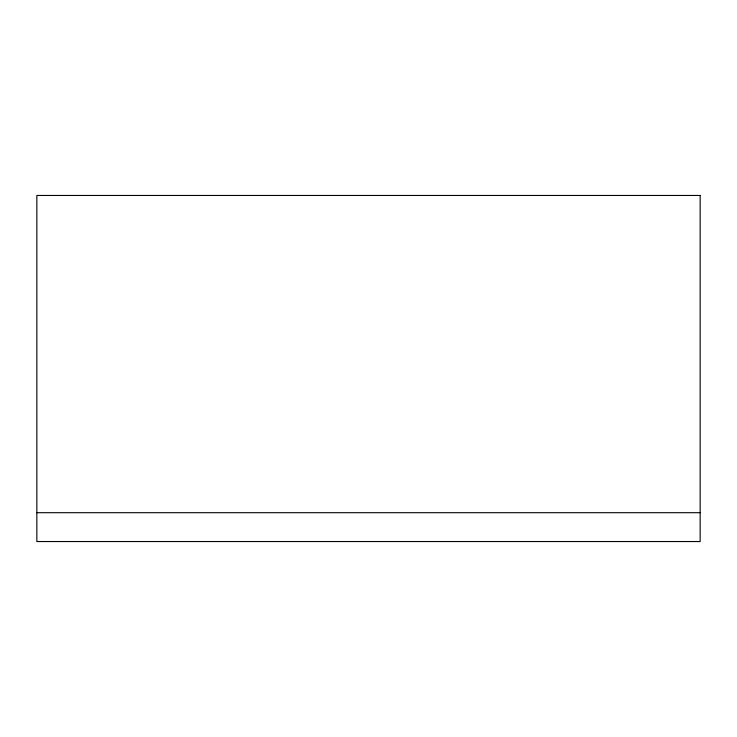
<?xml version="1.0" encoding="UTF-8"?>
<svg xmlns="http://www.w3.org/2000/svg" width="737" height="737" viewBox="0 0 737 737"><rect width="100%" height="100%" fill="white"/><g stroke="black" fill="none" stroke-linecap="round" stroke-linejoin="round"><path stroke-width="1.11" d="M36.85 512.694L700.15 512.694M700.15 195.462L36.85 195.462L36.85 541.538L700.15 541.538L700.15 195.462"/></g></svg>
